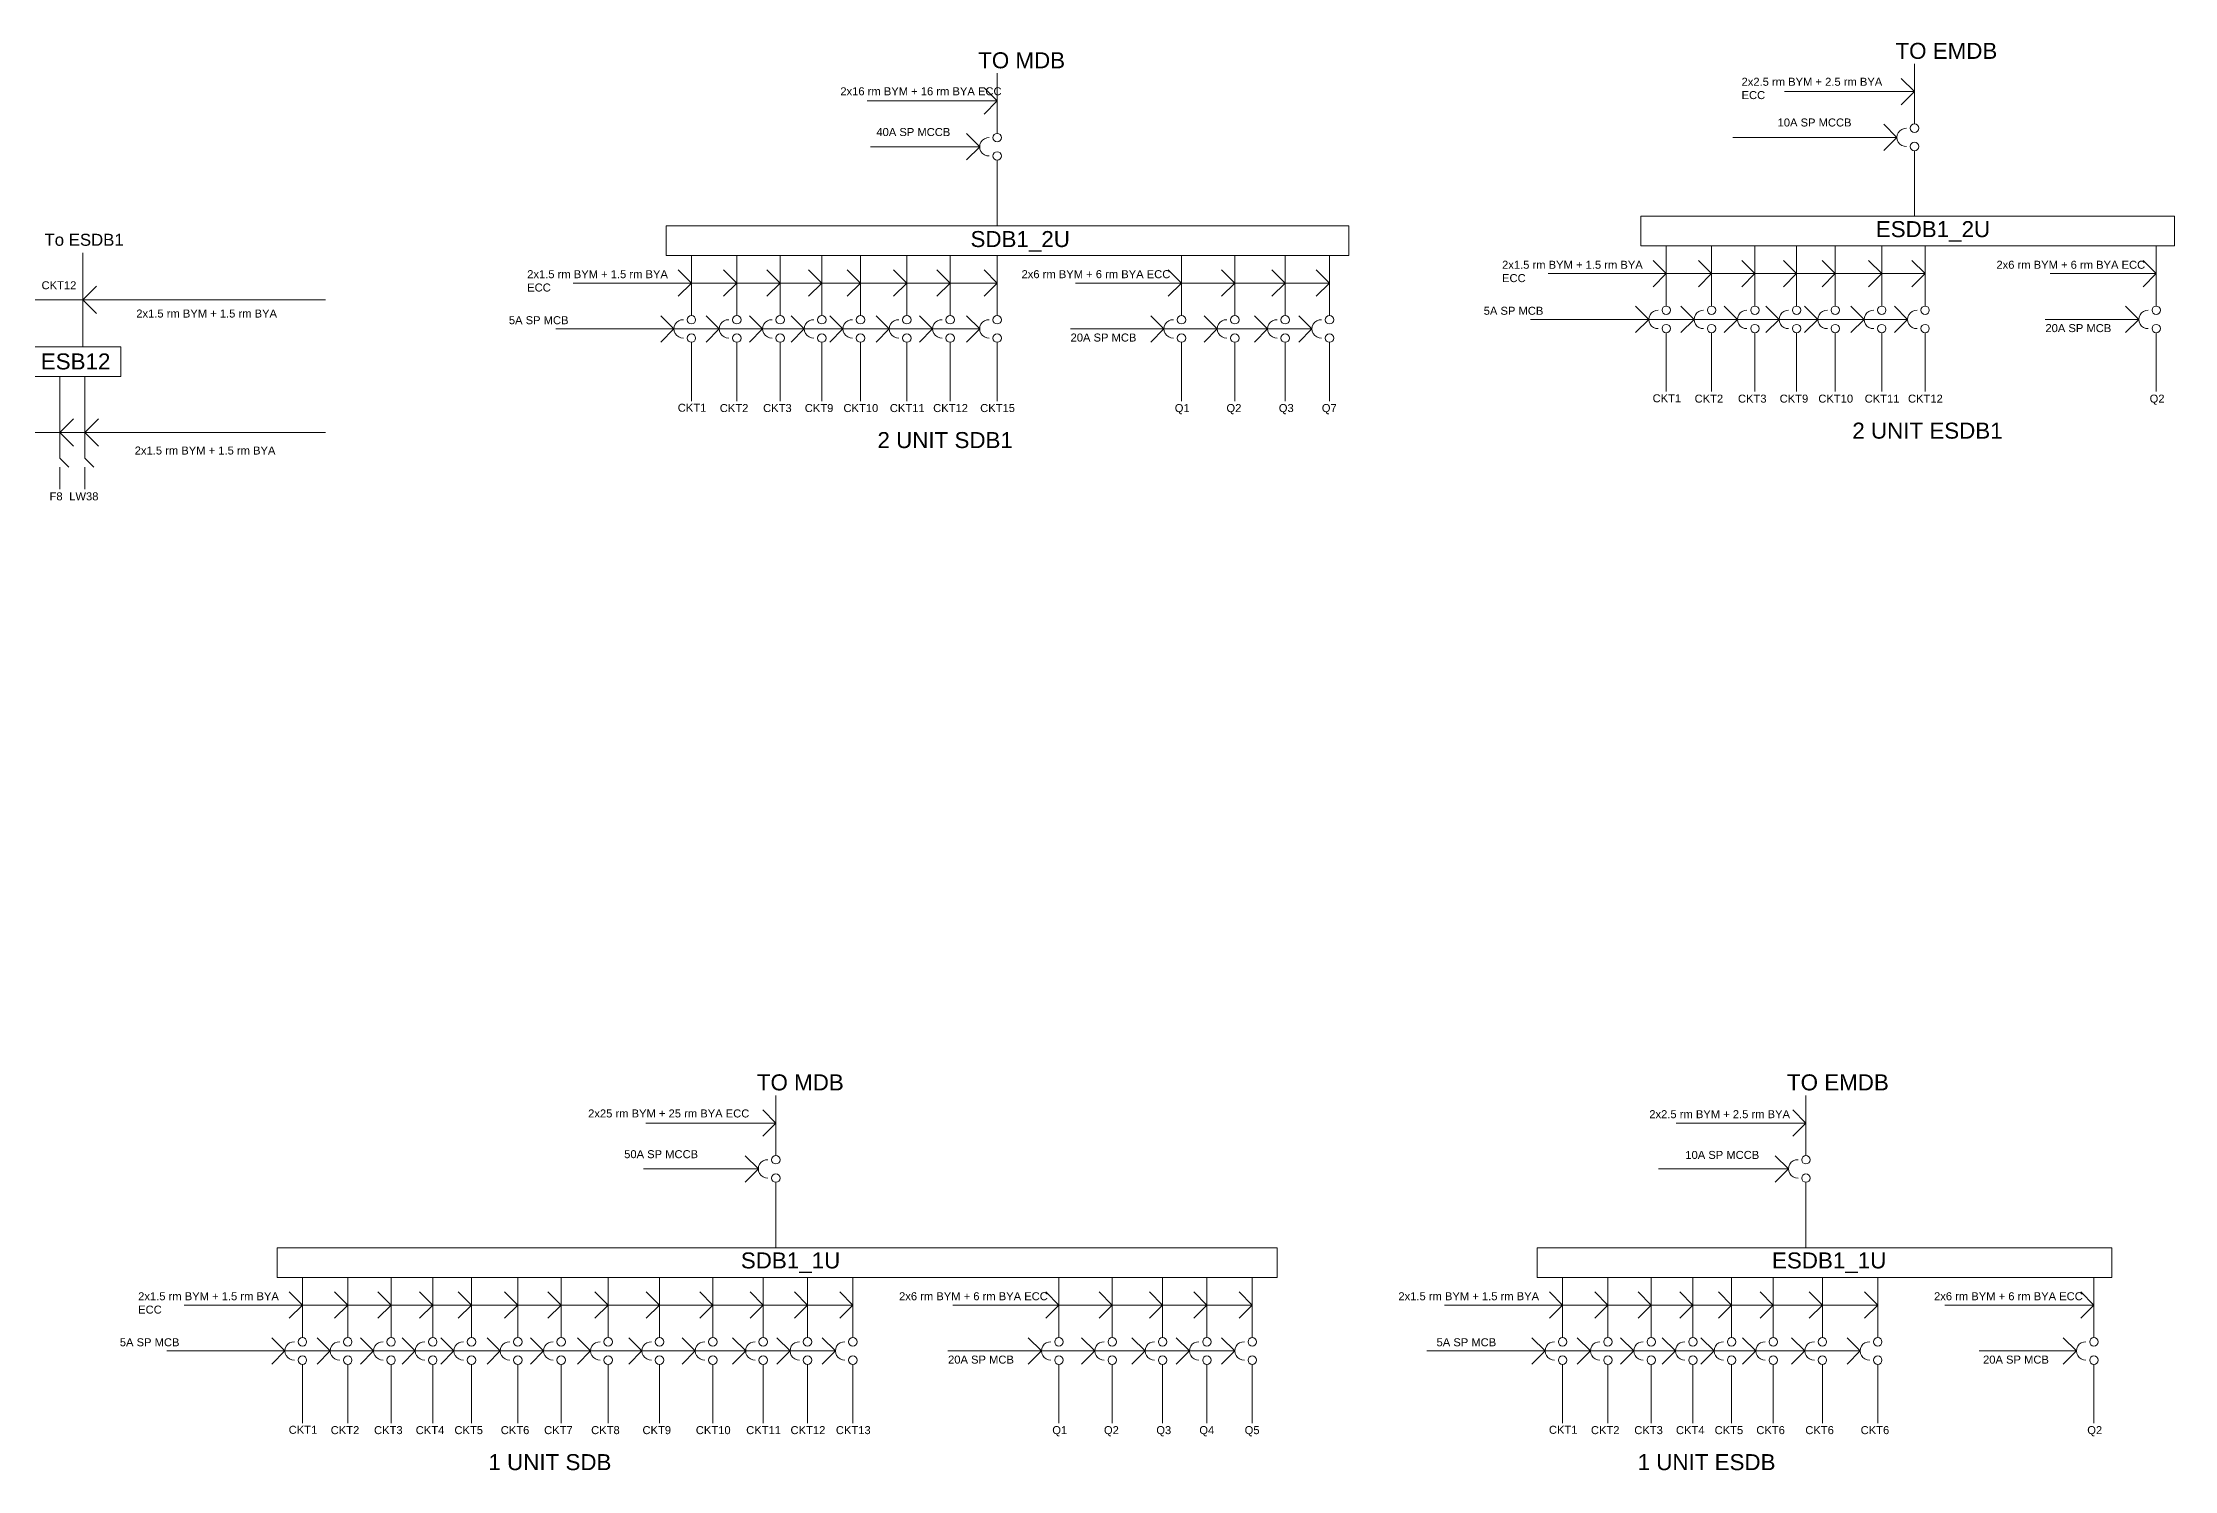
# Model space of a CAD drawing. Header units: inches. Extents: x 854 to 9021, y 140 to 10575.
# Drawn here: x 5824 to 9021, y 3094 to 5235 of the extents above; entities that cross this region are included whole.
import ezdxf

# ---------------------------------------------------------------- set-up
doc = ezdxf.new("R2010")
doc.units = ezdxf.units.IN
doc.header["$MEASUREMENT"] = 0
doc.layers.add('6.Circuits', color=250, linetype='Continuous', lineweight=15)
doc.styles.add('Text 1', font='arial.ttf', dxfattribs={"height": 6})

msp = doc.modelspace()

# ---------------------------------------------------------------- linework, layer by layer
at = {"layer": '6.Circuits'}
for p, q in [((7255.38803, 5106.19249), (7255.38803, 5189.19249)), ((8630.90158, 5161.82575), (8611.15634, 5181.57099)), ((8630.90158, 5120.32575), (8630.90158, 5203.32575)), ((7255.38803, 5147.69249), (7060.64756, 5147.69249)), ((7255.38803, 5147.69249), (7235.64279, 5167.43772)), ((7255.38803, 5147.69249), (7235.64279, 5127.94725)), ((8630.90158, 5161.82575), (8436.1611, 5161.82575)), ((8630.90158, 5161.82575), (8611.15634, 5142.08051)), ((8630.90158, 5113.18971), (8630.90158, 5120.32575)), ((7229.1285, 5078.94249), (7209.38327, 5098.68772)), ((7255.38803, 5099.05645), (7255.38803, 5106.19249)), ((8604.64205, 5093.07575), (8358.58886, 5093.07575)), ((8604.64205, 5093.07575), (8584.89682, 5112.82099)), ((8604.64205, 5093.07575), (8584.89682, 5073.33051)), ((7229.1285, 5078.94249), (7065.40842, 5078.94249)), ((7229.1285, 5078.94249), (7209.38327, 5059.19725)), ((7255.38803, 5058.82853), (7255.38803, 5053.69249)), ((7255.38803, 5053.69249), (7255.38803, 4960.69249)), ((8630.90158, 5072.96179), (8630.90158, 5067.82575)), ((8630.90158, 5067.82575), (8630.90158, 4974.82575)), ((8258.73175, 4847.32575), (8258.73175, 4930.32575)), ((8326.73175, 4847.32575), (8326.73175, 4930.32575)), ((8391.73175, 4847.32575), (8391.73175, 4930.32575)), ((8454.23175, 4847.32575), (8454.23175, 4930.32575)), ((8512.23175, 4847.32575), (8512.23175, 4930.32575)), ((8581.73175, 4847.32575), (8581.73175, 4930.32575)), ((8646.73175, 4847.32575), (8646.73175, 4930.32575)), ((8993.53534, 4847.32575), (8993.53534, 4930.32575)), ((8993.53534, 4847.32575), (8993.53534, 4930.32575)), ((5884.40352, 4778.81789), (5884.40352, 4919.81789)), ((6796.88803, 4874.69249), (6777.14279, 4894.43772)), ((6796.88803, 4833.19249), (6796.88803, 4916.19249)), ((6864.88803, 4874.69249), (6845.14279, 4894.43772)), ((6864.88803, 4833.19249), (6864.88803, 4916.19249)), ((6929.88803, 4874.69249), (6910.14279, 4894.43772)), ((6929.88803, 4833.19249), (6929.88803, 4916.19249)), ((6992.38803, 4874.69249), (6972.64279, 4894.43772)), ((6992.38803, 4833.19249), (6992.38803, 4916.19249)), ((7050.38803, 4874.69249), (7030.64279, 4894.43772)), ((7050.38803, 4833.19249), (7050.38803, 4916.19249)), ((7119.88803, 4874.69249), (7100.14279, 4894.43772)), ((7119.88803, 4833.19249), (7119.88803, 4916.19249)), ((7184.88803, 4874.69249), (7165.14279, 4894.43772)), ((7184.88803, 4833.19249), (7184.88803, 4916.19249)), ((7255.38803, 4874.69249), (7235.64279, 4894.43772)), ((7255.38803, 4833.19249), (7255.38803, 4916.19249)), ((7531.69162, 4874.69249), (7511.94638, 4894.43772)), ((7531.69162, 4874.69249), (7511.94638, 4894.43772)), ((7531.69162, 4833.19249), (7531.69162, 4916.19249)), ((7531.69162, 4833.19249), (7531.69162, 4916.19249)), ((7611.69162, 4874.69249), (7591.94638, 4894.43772)), ((7611.69162, 4874.69249), (7591.94638, 4894.43772)), ((7611.69162, 4833.19249), (7611.69162, 4916.19249)), ((7611.69162, 4833.19249), (7611.69162, 4916.19249)), ((7687.19162, 4874.69249), (7667.44638, 4894.43772)), ((7687.19162, 4874.69249), (7667.44638, 4894.43772)), ((7687.19162, 4833.19249), (7687.19162, 4916.19249)), ((7687.19162, 4833.19249), (7687.19162, 4916.19249)), ((7753.69162, 4874.69249), (7733.94638, 4894.43772)), ((7753.69162, 4874.69249), (7733.94638, 4894.43772)), ((7753.69162, 4833.19249), (7753.69162, 4916.19249)), ((7753.69162, 4833.19249), (7753.69162, 4916.19249)), ((8258.73175, 4888.82575), (8238.98652, 4908.57099)), ((8326.73175, 4888.82575), (8306.98652, 4908.57099)), ((8391.73175, 4888.82575), (8371.98652, 4908.57099)), ((8454.23175, 4888.82575), (8434.48652, 4908.57099)), ((8512.23175, 4888.82575), (8492.48652, 4908.57099)), ((8581.73175, 4888.82575), (8561.98652, 4908.57099)), ((8646.73175, 4888.82575), (8626.98652, 4908.57099)), ((8993.53534, 4888.82575), (8973.79011, 4908.57099)), ((8993.53534, 4888.82575), (8973.79011, 4908.57099)), ((5884.40352, 4849.31789), (5904.90352, 4869.81789)), ((6796.88803, 4874.69249), (6619.64756, 4874.69249)), ((6796.88803, 4874.69249), (6777.14279, 4854.94725)), ((7255.38803, 4874.69249), (6796.88803, 4874.69249)), ((6864.88803, 4874.69249), (6845.14279, 4854.94725)), ((6929.88803, 4874.69249), (6910.14279, 4854.94725)), ((6992.38803, 4874.69249), (6972.64279, 4854.94725)), ((7050.38803, 4874.69249), (7030.64279, 4854.94725)), ((7119.88803, 4874.69249), (7100.14279, 4854.94725)), ((7184.88803, 4874.69249), (7165.14279, 4854.94725)), ((7255.38803, 4874.69249), (7235.64279, 4854.94725)), ((7753.69162, 4874.69249), (7372.69162, 4874.69249)), ((7531.69162, 4874.69249), (7511.94638, 4854.94725)), ((7531.69162, 4874.69249), (7511.94638, 4854.94725)), ((7611.69162, 4874.69249), (7591.94638, 4854.94725)), ((7611.69162, 4874.69249), (7591.94638, 4854.94725)), ((7687.19162, 4874.69249), (7667.44638, 4854.94725)), ((7687.19162, 4874.69249), (7667.44638, 4854.94725)), ((7753.69162, 4874.69249), (7733.94638, 4854.94725)), ((7753.69162, 4874.69249), (7733.94638, 4854.94725)), ((8258.73175, 4888.82575), (8081.49128, 4888.82575)), ((8258.73175, 4888.82575), (8238.98652, 4869.08051)), ((8646.73175, 4888.82575), (8258.73175, 4888.82575)), ((8326.73175, 4888.82575), (8306.98652, 4869.08051)), ((8391.73175, 4888.82575), (8371.98652, 4869.08051)), ((8454.23175, 4888.82575), (8434.48652, 4869.08051)), ((8512.23175, 4888.82575), (8492.48652, 4869.08051)), ((8581.73175, 4888.82575), (8561.98652, 4869.08051)), ((8646.73175, 4888.82575), (8626.98652, 4869.08051)), ((8993.53534, 4888.82575), (8834.53534, 4888.82575)), ((8993.53534, 4888.82575), (8973.79011, 4869.08051)), ((8993.53534, 4888.82575), (8973.79011, 4869.08051)), ((4752.90199, 4849.31789), (6248.11671, 4849.31789)), ((5884.40352, 4849.31789), (5904.90352, 4828.81789)), ((6796.88803, 4826.05645), (6796.88803, 4833.19249)), ((6864.88803, 4826.05645), (6864.88803, 4833.19249)), ((6929.88803, 4826.05645), (6929.88803, 4833.19249)), ((6992.38803, 4826.05645), (6992.38803, 4833.19249)), ((7050.38803, 4826.05645), (7050.38803, 4833.19249)), ((7119.88803, 4826.05645), (7119.88803, 4833.19249)), ((7184.88803, 4826.05645), (7184.88803, 4833.19249)), ((7255.38803, 4826.05645), (7255.38803, 4833.19249)), ((7531.69162, 4826.05645), (7531.69162, 4833.19249)), ((7531.69162, 4826.05645), (7531.69162, 4833.19249)), ((7611.69162, 4826.05645), (7611.69162, 4833.19249)), ((7611.69162, 4826.05645), (7611.69162, 4833.19249)), ((7687.19162, 4826.05645), (7687.19162, 4833.19249)), ((7687.19162, 4826.05645), (7687.19162, 4833.19249)), ((7753.69162, 4826.05645), (7753.69162, 4833.19249)), ((7753.69162, 4826.05645), (7753.69162, 4833.19249)), ((8232.47223, 4820.07575), (8212.72699, 4839.82099)), ((8258.73175, 4840.18971), (8258.73175, 4847.32575)), ((8300.47223, 4820.07575), (8280.72699, 4839.82099)), ((8326.73175, 4840.18971), (8326.73175, 4847.32575)), ((8365.47223, 4820.07575), (8345.72699, 4839.82099)), ((8391.73175, 4840.18971), (8391.73175, 4847.32575)), ((8427.97223, 4820.07575), (8408.22699, 4839.82099)), ((8454.23175, 4840.18971), (8454.23175, 4847.32575)), ((8485.97223, 4820.07575), (8466.22699, 4839.82099)), ((8512.23175, 4840.18971), (8512.23175, 4847.32575)), ((8555.47223, 4820.07575), (8535.72699, 4839.82099)), ((8581.73175, 4840.18971), (8581.73175, 4847.32575)), ((8620.47223, 4820.07575), (8600.72699, 4839.82099)), ((8646.73175, 4840.18971), (8646.73175, 4847.32575)), ((8967.27582, 4820.07575), (8947.53058, 4839.82099)), ((8993.53534, 4840.18971), (8993.53534, 4847.32575)), ((8993.53534, 4840.18971), (8993.53534, 4847.32575)), ((6770.6285, 4805.94249), (6593.38803, 4805.94249)), ((6770.6285, 4805.94249), (6750.88327, 4825.68772)), ((6770.6285, 4805.94249), (6750.88327, 4786.19725)), ((7229.1285, 4805.94249), (6770.6285, 4805.94249)), ((6838.6285, 4805.94249), (6818.88327, 4825.68772)), ((6838.6285, 4805.94249), (6818.88327, 4786.19725)), ((6903.6285, 4805.94249), (6883.88327, 4825.68772)), ((6903.6285, 4805.94249), (6883.88327, 4786.19725)), ((6966.1285, 4805.94249), (6946.38327, 4825.68772)), ((6966.1285, 4805.94249), (6946.38327, 4786.19725)), ((7024.1285, 4805.94249), (7004.38327, 4825.68772)), ((7024.1285, 4805.94249), (7004.38327, 4786.19725)), ((7093.6285, 4805.94249), (7073.88327, 4825.68772)), ((7093.6285, 4805.94249), (7073.88327, 4786.19725)), ((7158.6285, 4805.94249), (7138.88327, 4825.68772)), ((7158.6285, 4805.94249), (7138.88327, 4786.19725)), ((7229.1285, 4805.94249), (7209.38327, 4825.68772)), ((7229.1285, 4805.94249), (7209.38327, 4786.19725)), ((7727.43209, 4805.94249), (7365.19162, 4805.94249)), ((7505.43209, 4805.94249), (7485.68686, 4825.68772)), ((7505.43209, 4805.94249), (7485.68686, 4786.19725)), ((7585.43209, 4805.94249), (7565.68686, 4825.68772)), ((7585.43209, 4805.94249), (7565.68686, 4786.19725)), ((7660.93209, 4805.94249), (7641.18686, 4825.68772)), ((7660.93209, 4805.94249), (7641.18686, 4786.19725)), ((7727.43209, 4805.94249), (7707.68686, 4825.68772)), ((7727.43209, 4805.94249), (7707.68686, 4786.19725)), ((8232.47223, 4820.07575), (8055.23175, 4820.07575)), ((8232.47223, 4820.07575), (8212.72699, 4800.33051)), ((8620.47223, 4820.07575), (8232.47223, 4820.07575)), ((8258.73175, 4799.96179), (8258.73175, 4794.82575)), ((8300.47223, 4820.07575), (8280.72699, 4800.33051)), ((8326.73175, 4799.96179), (8326.73175, 4794.82575)), ((8365.47223, 4820.07575), (8345.72699, 4800.33051)), ((8391.73175, 4799.96179), (8391.73175, 4794.82575)), ((8427.97223, 4820.07575), (8408.22699, 4800.33051)), ((8454.23175, 4799.96179), (8454.23175, 4794.82575)), ((8485.97223, 4820.07575), (8466.22699, 4800.33051)), ((8512.23175, 4799.96179), (8512.23175, 4794.82575)), ((8555.47223, 4820.07575), (8535.72699, 4800.33051)), ((8581.73175, 4799.96179), (8581.73175, 4794.82575)), ((8620.47223, 4820.07575), (8600.72699, 4800.33051)), ((8646.73175, 4799.96179), (8646.73175, 4794.82575)), ((8967.27582, 4820.07575), (8827.03534, 4820.07575)), ((8967.27582, 4820.07575), (8947.53058, 4800.33051)), ((8993.53534, 4799.96179), (8993.53534, 4794.82575)), ((8993.53534, 4799.96179), (8993.53534, 4794.82575)), ((6796.88803, 4785.82853), (6796.88803, 4780.69249)), ((6796.88803, 4697.69249), (6796.88803, 4780.69249)), ((6864.88803, 4785.82853), (6864.88803, 4780.69249)), ((6864.88803, 4697.69249), (6864.88803, 4780.69249)), ((6929.88803, 4785.82853), (6929.88803, 4780.69249)), ((6929.88803, 4697.69249), (6929.88803, 4780.69249)), ((6992.38803, 4785.82853), (6992.38803, 4780.69249)), ((6992.38803, 4697.69249), (6992.38803, 4780.69249)), ((7050.38803, 4785.82853), (7050.38803, 4780.69249)), ((7050.38803, 4697.69249), (7050.38803, 4780.69249)), ((7119.88803, 4785.82853), (7119.88803, 4780.69249)), ((7119.88803, 4697.69249), (7119.88803, 4780.69249)), ((7184.88803, 4785.82853), (7184.88803, 4780.69249)), ((7184.88803, 4697.69249), (7184.88803, 4780.69249)), ((7255.38803, 4785.82853), (7255.38803, 4780.69249)), ((7255.38803, 4697.69249), (7255.38803, 4780.69249)), ((7531.69162, 4785.82853), (7531.69162, 4780.69249)), ((7531.69162, 4785.82853), (7531.69162, 4780.69249)), ((7531.69162, 4697.69249), (7531.69162, 4780.69249)), ((7531.69162, 4697.69249), (7531.69162, 4780.69249)), ((7611.69162, 4785.82853), (7611.69162, 4780.69249)), ((7611.69162, 4785.82853), (7611.69162, 4780.69249)), ((7611.69162, 4697.69249), (7611.69162, 4780.69249)), ((7611.69162, 4697.69249), (7611.69162, 4780.69249)), ((7687.19162, 4785.82853), (7687.19162, 4780.69249)), ((7687.19162, 4785.82853), (7687.19162, 4780.69249)), ((7687.19162, 4697.69249), (7687.19162, 4780.69249)), ((7687.19162, 4697.69249), (7687.19162, 4780.69249)), ((7753.69162, 4785.82853), (7753.69162, 4780.69249)), ((7753.69162, 4785.82853), (7753.69162, 4780.69249)), ((7753.69162, 4697.69249), (7753.69162, 4780.69249)), ((7753.69162, 4697.69249), (7753.69162, 4780.69249)), ((8258.73175, 4711.82575), (8258.73175, 4794.82575)), ((8326.73175, 4711.82575), (8326.73175, 4794.82575)), ((8391.73175, 4711.82575), (8391.73175, 4794.82575)), ((8454.23175, 4711.82575), (8454.23175, 4794.82575)), ((8512.23175, 4711.82575), (8512.23175, 4794.82575)), ((8581.73175, 4711.82575), (8581.73175, 4794.82575)), ((8646.73175, 4711.82575), (8646.73175, 4794.82575)), ((8993.53534, 4711.82575), (8993.53534, 4794.82575)), ((8993.53534, 4711.82575), (8993.53534, 4794.82575)), ((5849.90352, 4650.31789), (5849.90352, 4734.31789)), ((5887.40352, 4650.31789), (5887.40352, 4734.31789)), ((5849.90352, 4650.31789), (5870.40352, 4670.81789)), ((5887.40352, 4650.31789), (5907.90352, 4670.81789)), ((4703.03754, 4650.31789), (6248.11671, 4650.31789)), ((5849.90352, 4650.31789), (5849.90352, 4611.81789)), ((5849.90352, 4650.31789), (5870.40352, 4629.81789)), ((5887.40352, 4650.31789), (5887.40352, 4611.81789)), ((5887.40352, 4650.31789), (5907.90352, 4629.81789)), ((5849.90352, 4611.81789), (5863.40352, 4598.31789)), ((5887.40352, 4611.81789), (5900.90352, 4598.31789)), ((5849.90352, 4598.31789), (5849.90352, 4565.31789)), ((5887.40352, 4598.31789), (5887.40352, 4565.31789)), ((6923.5, 3573.5), (6923.5, 3656.5)), ((8468.24524, 3573.5), (8468.24524, 3656.5)), ((6923.5, 3615), (6728.75953, 3615)), ((6923.5, 3615), (6903.75476, 3634.74524)), ((6923.5, 3615), (6903.75476, 3595.25476)), ((8468.24524, 3615), (8273.50476, 3615)), ((8468.24524, 3615), (8448.5, 3634.74524)), ((8468.24524, 3615), (8448.5, 3595.25476)), ((6897.24047, 3546.25), (6877.49524, 3565.99524)), ((6923.5, 3566.36396), (6923.5, 3573.5)), ((8441.98571, 3546.25), (8422.24047, 3565.99524)), ((8468.24524, 3566.36396), (8468.24524, 3573.5)), ((6897.24047, 3546.25), (6725.1898, 3546.25)), ((6897.24047, 3546.25), (6877.49524, 3526.50476)), ((6923.5, 3526.13604), (6923.5, 3521)), ((6923.5, 3521), (6923.5, 3428)), ((8441.98571, 3546.25), (8247.24524, 3546.25)), ((8441.98571, 3546.25), (8422.24047, 3526.50476)), ((8468.24524, 3526.13604), (8468.24524, 3521)), ((8468.24524, 3521), (8468.24524, 3428)), ((6213.5, 3342), (6193.75476, 3361.74524)), ((6213.5, 3300.5), (6213.5, 3383.5)), ((6281.5, 3342), (6261.75476, 3361.74524)), ((6281.5, 3300.5), (6281.5, 3383.5)), ((6346.5, 3342), (6326.75476, 3361.74524)), ((6346.5, 3300.5), (6346.5, 3383.5)), ((6409, 3342), (6389.25476, 3361.74524)), ((6409, 3300.5), (6409, 3383.5)), ((6467, 3342), (6447.25476, 3361.74524)), ((6467, 3300.5), (6467, 3383.5)), ((6536.5, 3342), (6516.75476, 3361.74524)), ((6536.5, 3300.5), (6536.5, 3383.5)), ((6601.5, 3342), (6581.75476, 3361.74524)), ((6601.5, 3300.5), (6601.5, 3383.5)), ((6672, 3342), (6652.25476, 3361.74524)), ((6672, 3300.5), (6672, 3383.5)), ((6749, 3342), (6729.25476, 3361.74524)), ((6749, 3300.5), (6749, 3383.5)), ((6829, 3342), (6809.25476, 3361.74524)), ((6829, 3300.5), (6829, 3383.5)), ((6904.5, 3342), (6884.75476, 3361.74524)), ((6904.5, 3300.5), (6904.5, 3383.5)), ((6971, 3342), (6951.25476, 3361.74524)), ((6971, 3300.5), (6971, 3383.5)), ((7039, 3342), (7019.25476, 3361.74524)), ((7039, 3300.5), (7039, 3383.5)), ((7348, 3342), (7328.25476, 3361.74524)), ((7348, 3342), (7328.25476, 3361.74524)), ((7348, 3300.5), (7348, 3383.5)), ((7348, 3300.5), (7348, 3383.5)), ((7428, 3342), (7408.25476, 3361.74524)), ((7428, 3342), (7408.25476, 3361.74524)), ((7428, 3300.5), (7428, 3383.5)), ((7428, 3300.5), (7428, 3383.5)), ((7503.5, 3342), (7483.75476, 3361.74524)), ((7503.5, 3342), (7483.75476, 3361.74524)), ((7503.5, 3300.5), (7503.5, 3383.5)), ((7503.5, 3300.5), (7503.5, 3383.5)), ((7570, 3342), (7550.25476, 3361.74524)), ((7570, 3342), (7550.25476, 3361.74524)), ((7570, 3300.5), (7570, 3383.5)), ((7570, 3300.5), (7570, 3383.5)), ((7638, 3342), (7618.25476, 3361.74524)), ((7638, 3342), (7618.25476, 3361.74524)), ((7638, 3300.5), (7638, 3383.5)), ((7638, 3300.5), (7638, 3383.5)), ((8103.24524, 3342), (8083.5, 3361.74524)), ((8103.24524, 3300.5), (8103.24524, 3383.5)), ((8171.24524, 3342), (8151.5, 3361.74524)), ((8171.24524, 3300.5), (8171.24524, 3383.5)), ((8236.24524, 3342), (8216.5, 3361.74524)), ((8236.24524, 3300.5), (8236.24524, 3383.5)), ((8298.74524, 3342), (8279, 3361.74524)), ((8298.74524, 3300.5), (8298.74524, 3383.5)), ((8356.74524, 3342), (8337, 3361.74524)), ((8356.74524, 3300.5), (8356.74524, 3383.5)), ((8419.24524, 3342), (8399.5, 3361.74524)), ((8419.24524, 3300.5), (8419.24524, 3383.5)), ((8492.74524, 3342), (8473, 3361.74524)), ((8492.74524, 3300.5), (8492.74524, 3383.5)), ((8575.74524, 3342), (8556, 3361.74524)), ((8575.74524, 3300.5), (8575.74524, 3383.5)), ((8900, 3342), (8880.25476, 3361.74524)), ((8900, 3342), (8880.25476, 3361.74524)), ((8900, 3300.5), (8900, 3383.5)), ((8900, 3300.5), (8900, 3383.5)), ((6213.5, 3342), (6036.25953, 3342)), ((6213.5, 3342), (6193.75476, 3322.25476)), ((7039, 3342), (6213.5, 3342)), ((6281.5, 3342), (6261.75476, 3322.25476)), ((6346.5, 3342), (6326.75476, 3322.25476)), ((6409, 3342), (6389.25476, 3322.25476)), ((6467, 3342), (6447.25476, 3322.25476)), ((6536.5, 3342), (6516.75476, 3322.25476)), ((6601.5, 3342), (6581.75476, 3322.25476)), ((6672, 3342), (6652.25476, 3322.25476)), ((6749, 3342), (6729.25476, 3322.25476)), ((6829, 3342), (6809.25476, 3322.25476)), ((6904.5, 3342), (6884.75476, 3322.25476)), ((6971, 3342), (6951.25476, 3322.25476)), ((7039, 3342), (7019.25476, 3322.25476)), ((7638, 3342), (7189, 3342)), ((7348, 3342), (7328.25476, 3322.25476)), ((7348, 3342), (7328.25476, 3322.25476)), ((7428, 3342), (7408.25476, 3322.25476)), ((7428, 3342), (7408.25476, 3322.25476)), ((7503.5, 3342), (7483.75476, 3322.25476)), ((7503.5, 3342), (7483.75476, 3322.25476)), ((7570, 3342), (7550.25476, 3322.25476)), ((7570, 3342), (7550.25476, 3322.25476)), ((7638, 3342), (7618.25476, 3322.25476)), ((7638, 3342), (7618.25476, 3322.25476)), ((8103.24524, 3342), (7926.00476, 3342)), ((8103.24524, 3342), (8083.5, 3322.25476)), ((8575.74524, 3342), (8103.24524, 3342)), ((8171.24524, 3342), (8151.5, 3322.25476)), ((8236.24524, 3342), (8216.5, 3322.25476)), ((8298.74524, 3342), (8279, 3322.25476)), ((8356.74524, 3342), (8337, 3322.25476)), ((8419.24524, 3342), (8399.5, 3322.25476)), ((8492.74524, 3342), (8473, 3322.25476)), ((8575.74524, 3342), (8556, 3322.25476)), ((8900, 3342), (8676.5, 3342)), ((8900, 3342), (8880.25476, 3322.25476)), ((8900, 3342), (8880.25476, 3322.25476)), ((6187.24047, 3273.25), (6167.49524, 3292.99524)), ((6213.5, 3293.36396), (6213.5, 3300.5)), ((6255.24047, 3273.25), (6235.49524, 3292.99524)), ((6281.5, 3293.36396), (6281.5, 3300.5)), ((6320.24047, 3273.25), (6300.49524, 3292.99524)), ((6346.5, 3293.36396), (6346.5, 3300.5)), ((6382.74047, 3273.25), (6362.99524, 3292.99524)), ((6409, 3293.36396), (6409, 3300.5)), ((6440.74047, 3273.25), (6420.99524, 3292.99524)), ((6467, 3293.36396), (6467, 3300.5)), ((6510.24047, 3273.25), (6490.49524, 3292.99524)), ((6536.5, 3293.36396), (6536.5, 3300.5)), ((6575.24047, 3273.25), (6555.49524, 3292.99524)), ((6601.5, 3293.36396), (6601.5, 3300.5)), ((6645.74047, 3273.25), (6625.99524, 3292.99524)), ((6672, 3293.36396), (6672, 3300.5)), ((6722.74047, 3273.25), (6702.99524, 3292.99524)), ((6749, 3293.36396), (6749, 3300.5)), ((6802.74047, 3273.25), (6782.99524, 3292.99524)), ((6829, 3293.36396), (6829, 3300.5)), ((6878.24047, 3273.25), (6858.49524, 3292.99524)), ((6904.5, 3293.36396), (6904.5, 3300.5)), ((6944.74047, 3273.25), (6924.99524, 3292.99524)), ((6971, 3293.36396), (6971, 3300.5)), ((7012.74047, 3273.25), (6992.99524, 3292.99524)), ((7039, 3293.36396), (7039, 3300.5)), ((7321.74047, 3273.25), (7301.99524, 3292.99524)), ((7348, 3293.36396), (7348, 3300.5)), ((7348, 3293.36396), (7348, 3300.5)), ((7401.74047, 3273.25), (7381.99524, 3292.99524)), ((7428, 3293.36396), (7428, 3300.5)), ((7428, 3293.36396), (7428, 3300.5)), ((7477.24047, 3273.25), (7457.49524, 3292.99524)), ((7503.5, 3293.36396), (7503.5, 3300.5)), ((7503.5, 3293.36396), (7503.5, 3300.5)), ((7543.74047, 3273.25), (7523.99524, 3292.99524)), ((7570, 3293.36396), (7570, 3300.5)), ((7570, 3293.36396), (7570, 3300.5)), ((7611.74047, 3273.25), (7591.99524, 3292.99524)), ((7638, 3293.36396), (7638, 3300.5)), ((7638, 3293.36396), (7638, 3300.5)), ((8076.98571, 3273.25), (8057.24047, 3292.99524)), ((8103.24524, 3293.36396), (8103.24524, 3300.5)), ((8144.98571, 3273.25), (8125.24047, 3292.99524)), ((8171.24524, 3293.36396), (8171.24524, 3300.5)), ((8209.98571, 3273.25), (8190.24047, 3292.99524)), ((8236.24524, 3293.36396), (8236.24524, 3300.5)), ((8272.48571, 3273.25), (8252.74047, 3292.99524)), ((8298.74524, 3293.36396), (8298.74524, 3300.5)), ((8330.48571, 3273.25), (8310.74047, 3292.99524)), ((8356.74524, 3293.36396), (8356.74524, 3300.5)), ((8392.98571, 3273.25), (8373.24047, 3292.99524)), ((8419.24524, 3293.36396), (8419.24524, 3300.5)), ((8466.48571, 3273.25), (8446.74047, 3292.99524)), ((8492.74524, 3293.36396), (8492.74524, 3300.5)), ((8549.48571, 3273.25), (8529.74047, 3292.99524)), ((8575.74524, 3293.36396), (8575.74524, 3300.5)), ((8873.74047, 3273.25), (8853.99524, 3292.99524)), ((8900, 3293.36396), (8900, 3300.5)), ((8900, 3293.36396), (8900, 3300.5)), ((6187.24047, 3273.25), (6010, 3273.25)), ((6187.24047, 3273.25), (6167.49524, 3253.50476)), ((7012.74047, 3273.25), (6187.24047, 3273.25)), ((6255.24047, 3273.25), (6235.49524, 3253.50476)), ((6320.24047, 3273.25), (6300.49524, 3253.50476)), ((6382.74047, 3273.25), (6362.99524, 3253.50476)), ((6440.74047, 3273.25), (6420.99524, 3253.50476)), ((6510.24047, 3273.25), (6490.49524, 3253.50476)), ((6575.24047, 3273.25), (6555.49524, 3253.50476)), ((6645.74047, 3273.25), (6625.99524, 3253.50476)), ((6722.74047, 3273.25), (6702.99524, 3253.50476)), ((6802.74047, 3273.25), (6782.99524, 3253.50476)), ((6878.24047, 3273.25), (6858.49524, 3253.50476)), ((6944.74047, 3273.25), (6924.99524, 3253.50476)), ((7012.74047, 3273.25), (6992.99524, 3253.50476)), ((7611.74047, 3273.25), (7181.5, 3273.25)), ((7321.74047, 3273.25), (7301.99524, 3253.50476)), ((7401.74047, 3273.25), (7381.99524, 3253.50476)), ((7477.24047, 3273.25), (7457.49524, 3253.50476)), ((7543.74047, 3273.25), (7523.99524, 3253.50476)), ((7611.74047, 3273.25), (7591.99524, 3253.50476)), ((8076.98571, 3273.25), (7899.74524, 3273.25)), ((8076.98571, 3273.25), (8057.24047, 3253.50476)), ((8549.48571, 3273.25), (8076.98571, 3273.25)), ((8144.98571, 3273.25), (8125.24047, 3253.50476)), ((8209.98571, 3273.25), (8190.24047, 3253.50476)), ((8272.48571, 3273.25), (8252.74047, 3253.50476)), ((8330.48571, 3273.25), (8310.74047, 3253.50476)), ((8392.98571, 3273.25), (8373.24047, 3253.50476)), ((8466.48571, 3273.25), (8446.74047, 3253.50476)), ((8549.48571, 3273.25), (8529.74047, 3253.50476)), ((8873.74047, 3273.25), (8728, 3273.25)), ((8873.74047, 3273.25), (8853.99524, 3253.50476)), ((6213.5, 3253.13604), (6213.5, 3248)), ((6213.5, 3165), (6213.5, 3248)), ((6281.5, 3253.13604), (6281.5, 3248)), ((6281.5, 3165), (6281.5, 3248)), ((6346.5, 3253.13604), (6346.5, 3248)), ((6346.5, 3165), (6346.5, 3248)), ((6409, 3253.13604), (6409, 3248)), ((6409, 3165), (6409, 3248)), ((6467, 3253.13604), (6467, 3248)), ((6467, 3165), (6467, 3248)), ((6536.5, 3253.13604), (6536.5, 3248)), ((6536.5, 3165), (6536.5, 3248)), ((6601.5, 3253.13604), (6601.5, 3248)), ((6601.5, 3165), (6601.5, 3248)), ((6672, 3253.13604), (6672, 3248)), ((6672, 3165), (6672, 3248)), ((6749, 3253.13604), (6749, 3248)), ((6749, 3165), (6749, 3248)), ((6829, 3253.13604), (6829, 3248)), ((6829, 3165), (6829, 3248)), ((6904.5, 3253.13604), (6904.5, 3248)), ((6904.5, 3165), (6904.5, 3248)), ((6971, 3253.13604), (6971, 3248)), ((6971, 3165), (6971, 3248)), ((7039, 3253.13604), (7039, 3248)), ((7039, 3165), (7039, 3248)), ((7348, 3253.13604), (7348, 3248)), ((7348, 3253.13604), (7348, 3248)), ((7348, 3165), (7348, 3248)), ((7348, 3165), (7348, 3248)), ((7428, 3253.13604), (7428, 3248)), ((7428, 3253.13604), (7428, 3248)), ((7428, 3165), (7428, 3248)), ((7428, 3165), (7428, 3248)), ((7503.5, 3253.13604), (7503.5, 3248)), ((7503.5, 3253.13604), (7503.5, 3248)), ((7503.5, 3165), (7503.5, 3248)), ((7503.5, 3165), (7503.5, 3248)), ((7570, 3253.13604), (7570, 3248)), ((7570, 3253.13604), (7570, 3248)), ((7570, 3165), (7570, 3248)), ((7570, 3165), (7570, 3248)), ((7638, 3253.13604), (7638, 3248)), ((7638, 3253.13604), (7638, 3248)), ((7638, 3165), (7638, 3248)), ((7638, 3165), (7638, 3248)), ((8103.24524, 3253.13604), (8103.24524, 3248)), ((8103.24524, 3165), (8103.24524, 3248)), ((8171.24524, 3253.13604), (8171.24524, 3248)), ((8171.24524, 3165), (8171.24524, 3248)), ((8236.24524, 3253.13604), (8236.24524, 3248)), ((8236.24524, 3165), (8236.24524, 3248)), ((8298.74524, 3253.13604), (8298.74524, 3248)), ((8298.74524, 3165), (8298.74524, 3248)), ((8356.74524, 3253.13604), (8356.74524, 3248)), ((8356.74524, 3165), (8356.74524, 3248)), ((8419.24524, 3253.13604), (8419.24524, 3248)), ((8419.24524, 3165), (8419.24524, 3248)), ((8492.74524, 3253.13604), (8492.74524, 3248)), ((8492.74524, 3165), (8492.74524, 3248)), ((8575.74524, 3253.13604), (8575.74524, 3248)), ((8575.74524, 3165), (8575.74524, 3248)), ((8900, 3253.13604), (8900, 3248)), ((8900, 3253.13604), (8900, 3248)), ((8900, 3165), (8900, 3248)), ((8900, 3165), (8900, 3248))]:
    msp.add_line(p, q, dxfattribs=at)
for points in [[(6758.88803, 4960.69249), (7782.70719, 4960.69249), (7782.70719, 4916.19249), (6758.88803, 4916.19249)], [(8220.73175, 4974.82575), (9020.62928, 4974.82575), (9020.62928, 4930.32575), (8220.73175, 4930.32575)], [(5797.69625, 4778.81789), (5941.21503, 4778.81789), (5941.21503, 4734.31789), (5797.69625, 4734.31789)], [(6175.5, 3428), (7675, 3428), (7675, 3383.5), (6175.5, 3383.5)], [(8065.24524, 3428), (8927, 3428), (8927, 3383.5), (8065.24524, 3383.5)]]:
    msp.add_lwpolyline(points, close=True, dxfattribs=at)
for centre in [(7255.38803, 5092.69249), (8630.90158, 5106.82575), (8630.90158, 5079.32575), (7255.38803, 5065.19249), (8258.73175, 4833.82575), (8326.73175, 4833.82575), (8391.73175, 4833.82575), (8454.23175, 4833.82575), (8512.23175, 4833.82575), (8581.73175, 4833.82575), (8646.73175, 4833.82575), (8993.53534, 4833.82575), (8993.53534, 4833.82575), (6796.88803, 4819.69249), (6796.88803, 4792.19249), (6864.88803, 4819.69249), (6864.88803, 4792.19249), (6929.88803, 4819.69249), (6929.88803, 4792.19249), (6992.38803, 4819.69249), (6992.38803, 4792.19249), (7050.38803, 4819.69249), (7050.38803, 4792.19249), (7119.88803, 4819.69249), (7119.88803, 4792.19249), (7184.88803, 4819.69249), (7184.88803, 4792.19249), (7255.38803, 4819.69249), (7255.38803, 4792.19249), (7531.69162, 4819.69249), (7531.69162, 4819.69249), (7531.69162, 4792.19249), (7531.69162, 4792.19249), (7611.69162, 4819.69249), (7611.69162, 4819.69249), (7611.69162, 4792.19249), (7611.69162, 4792.19249), (7687.19162, 4819.69249), (7687.19162, 4819.69249), (7687.19162, 4792.19249), (7687.19162, 4792.19249), (7753.69162, 4819.69249), (7753.69162, 4819.69249), (7753.69162, 4792.19249), (7753.69162, 4792.19249), (8258.73175, 4806.32575), (8326.73175, 4806.32575), (8391.73175, 4806.32575), (8454.23175, 4806.32575), (8512.23175, 4806.32575), (8581.73175, 4806.32575), (8646.73175, 4806.32575), (8993.53534, 4806.32575), (8993.53534, 4806.32575), (6923.5, 3560), (8468.24524, 3560), (6923.5, 3532.5), (8468.24524, 3532.5), (6213.5, 3287), (6281.5, 3287), (6346.5, 3287), (6409, 3287), (6467, 3287), (6536.5, 3287), (6601.5, 3287), (6672, 3287), (6749, 3287), (6829, 3287), (6904.5, 3287), (6971, 3287), (7039, 3287), (7348, 3287), (7348, 3287), (7428, 3287), (7428, 3287), (7503.5, 3287), (7503.5, 3287), (7570, 3287), (7570, 3287), (7638, 3287), (7638, 3287), (8103.24524, 3287), (8171.24524, 3287), (8236.24524, 3287), (8298.74524, 3287), (8356.74524, 3287), (8419.24524, 3287), (8492.74524, 3287), (8575.74524, 3287), (8900, 3287), (8900, 3287), (6213.5, 3259.5), (6281.5, 3259.5), (6346.5, 3259.5), (6409, 3259.5), (6467, 3259.5), (6536.5, 3259.5), (6601.5, 3259.5), (6672, 3259.5), (6749, 3259.5), (6829, 3259.5), (6904.5, 3259.5), (6971, 3259.5), (7039, 3259.5), (7348, 3259.5), (7348, 3259.5), (7428, 3259.5), (7428, 3259.5), (7503.5, 3259.5), (7503.5, 3259.5), (7570, 3259.5), (7570, 3259.5), (7638, 3259.5), (7638, 3259.5), (8103.24524, 3259.5), (8171.24524, 3259.5), (8236.24524, 3259.5), (8298.74524, 3259.5), (8356.74524, 3259.5), (8419.24524, 3259.5), (8492.74524, 3259.5), (8575.74524, 3259.5), (8900, 3259.5), (8900, 3259.5)]:
    msp.add_circle(centre, 6.36396, dxfattribs=at)
for centre in [(7242.88803, 5078.94249), (8618.40158, 5093.07575), (8246.23175, 4820.07575), (8314.23175, 4820.07575), (8379.23175, 4820.07575), (8441.73175, 4820.07575), (8499.73175, 4820.07575), (8569.23175, 4820.07575), (8634.23175, 4820.07575), (8981.03534, 4820.07575), (8981.03534, 4820.07575), (6784.38803, 4805.94249), (6852.38803, 4805.94249), (6917.38803, 4805.94249), (6979.88803, 4805.94249), (7037.88803, 4805.94249), (7107.38803, 4805.94249), (7172.38803, 4805.94249), (7242.88803, 4805.94249), (7519.19162, 4805.94249), (7519.19162, 4805.94249), (7599.19162, 4805.94249), (7599.19162, 4805.94249), (7674.69162, 4805.94249), (7674.69162, 4805.94249), (7741.19162, 4805.94249), (7741.19162, 4805.94249), (6911, 3546.25), (8455.74524, 3546.25), (6201, 3273.25), (6269, 3273.25), (6334, 3273.25), (6396.5, 3273.25), (6454.5, 3273.25), (6524, 3273.25), (6589, 3273.25), (6659.5, 3273.25), (6736.5, 3273.25), (6816.5, 3273.25), (6892, 3273.25), (6958.5, 3273.25), (7026.5, 3273.25), (7335.5, 3273.25), (7335.5, 3273.25), (7415.5, 3273.25), (7415.5, 3273.25), (7491, 3273.25), (7491, 3273.25), (7557.5, 3273.25), (7557.5, 3273.25), (7625.5, 3273.25), (7625.5, 3273.25), (8090.74524, 3273.25), (8158.74524, 3273.25), (8223.74524, 3273.25), (8286.24524, 3273.25), (8344.24524, 3273.25), (8406.74524, 3273.25), (8480.24524, 3273.25), (8563.24524, 3273.25), (8887.5, 3273.25), (8887.5, 3273.25)]:
    msp.add_arc(centre, 13.75953, 87.86789506, 272.13210494, dxfattribs=at)

# ---------------------------------------------------------------- texts
at = {"layer": '6.Circuits', "attachment_point": 1, "style": 'Text 1'}
for s, width, heights, insert, char_height in [('TO {\\fArial Baltic|b0|i0|c186|p34;MDB}', 138.4182699, [68.84739], (7226.88803, 5220.69249), 24), ('{\\fArial Baltic|b0|i0|c186|p34;TO }E{\\fArial Baltic|b0|i0|c186|p34;MDB}', 166.0698039, [41.21785], (8602.40158, 5234.82575), 24), ('{\\fArial Baltic|b0|i0|c186|p34;2x2.5 rm BYM + 2.5 rm BYA} ECC', 234.9454297, [37.98024], (8371.60319, 5182.52401), 12), ('{\\fArial Baltic|b0|i0|c186|p34;2x16 rm BYM + 16 rm BYA} ECC', 234.9454297, [37.98024], (7020.21145, 5168.21067), 12), ('1{\\fArial Baltic|b0|i0|c186|p34;0A SP MCCB}', 234.9454297, [37.98024], (8425.64568, 5121.43024), 12), ('4{\\fArial Baltic|b0|i0|c186|p34;0A SP MCCB}', 234.9454297, [37.98024], (7074.25393, 5107.11689), 12), ('E{\\fArial Baltic|b0|i0|c186|p34;SDB1}_2U', 14.5, [0], (8572.93933, 4967.53519), 24), ('To ESDB1', 169.682115, [59.50585], (5826.79305, 4948.5379), 18), ('{\\fArial Baltic|b0|i0|c186|p34;SDB1}_2U', 14.5, [0], (7215.37346, 4952.63568), 24), ('{\\fArial Baltic|b0|i0|c186|p34;2x1.5 rm BYM + 1.5 rm BYA} ECC', 234.9454297, [37.98024], (6550.63803, 4893.94249), 12), ('{\\fArial Baltic|b0|i0|c186|p34;2x6 rm BYM + 6 rm BYA} ECC', 234.9454297, [37.98024], (7291.94162, 4893.94249), 12), ('{\\fArial Baltic|b0|i0|c186|p34;2x1.5 rm BYM + 1.5 rm BYA} ECC', 234.9454297, [37.98024], (8012.48175, 4908.07575), 12), ('{\\fArial Baltic|b0|i0|c186|p34;2x6 rm BYM + 6 rm BYA} ECC', 234.9454297, [37.98024], (8753.78534, 4908.07575), 12), ('{\\fArial Baltic|b0|i0|c186|p34;CKT1}2', 14.5, [0], (5822.40352, 4877.31789), 12), ('2x1.5 rm BYM + 1.5 rm BYA', 234.9454297, [37.98024], (5964.43266, 4834.93195), 12), ('5A SP MCB', 234.9454297, [37.98024], (7984.98175, 4839.07575), 12), ('5A SP MCB', 234.9454297, [37.98024], (6523.13803, 4824.94249), 12), ('2{\\fArial Baltic|b0|i0|c186|p34;0A SP MCB}', 234.9454297, [37.98024], (7365.43686, 4798.94249), 12), ('2{\\fArial Baltic|b0|i0|c186|p34;0A SP MCB}', 234.9454297, [37.98024], (8827.28058, 4813.07575), 12), ('E{\\fArial Baltic|b0|i0|c186|p34;SB12}', 14.5, [0], (5821.26218, 4769.13184), 24), ('{\\fArial Baltic|b0|i0|c186|p34;CKT1}', 14.5, [0], (8238.23175, 4707.82575), 12), ('{\\fArial Baltic|b0|i0|c186|p34;CKT}2', 14.5, [0], (8301.23175, 4707.32575), 12), ('{\\fArial Baltic|b0|i0|c186|p34;CKT}3', 14.5, [0], (8366.23175, 4707.32575), 12), ('{\\fArial Baltic|b0|i0|c186|p34;CKT}9', 14.5, [0], (8428.73175, 4707.32575), 12), ('{\\fArial Baltic|b0|i0|c186|p34;CKT}10', 24.6161083, [11.68736], (8486.73175, 4707.32575), 12), ('{\\fArial Baltic|b0|i0|c186|p34;CKT}11', 21.0029823, [10.96531], (8556.23175, 4707.32575), 12), ('{\\fArial Baltic|b0|i0|c186|p34;CKT}12', 21.2917635, [12.40928], (8621.23175, 4707.32575), 12), ('{\\fArial Baltic|b0|i0|c186|p34;Q}2', 18.1082914, [0], (8983.53534, 4707.32575), 12), ('{\\fArial Baltic|b0|i0|c186|p34;CKT1}', 14.5, [0], (6776.38803, 4693.69249), 12), ('{\\fArial Baltic|b0|i0|c186|p34;CKT}2', 14.5, [0], (6839.38803, 4693.19249), 12), ('{\\fArial Baltic|b0|i0|c186|p34;CKT}3', 14.5, [0], (6904.38803, 4693.19249), 12), ('{\\fArial Baltic|b0|i0|c186|p34;CKT}9', 14.5, [0], (6966.88803, 4693.19249), 12), ('{\\fArial Baltic|b0|i0|c186|p34;CKT}10', 24.6161083, [11.68736], (7024.88803, 4693.19249), 12), ('{\\fArial Baltic|b0|i0|c186|p34;CKT}11', 21.0029823, [10.96531], (7094.38803, 4693.19249), 12), ('{\\fArial Baltic|b0|i0|c186|p34;CKT}12', 21.2917635, [12.40928], (7159.38803, 4693.19249), 12), ('{\\fArial Baltic|b0|i0|c186|p34;CKT}15', 14.5, [0], (7229.88803, 4693.19249), 12), ('Q1', 14.5, [0], (7521.69162, 4693.19249), 12), ('{\\fArial Baltic|b0|i0|c186|p34;Q}2', 14.5, [0], (7599.19162, 4693.19249), 12), ('{\\fArial Baltic|b0|i0|c186|p34;Q}3', 14.5, [0], (7677.69162, 4693.19249), 12), ('{\\fArial Baltic|b0|i0|c186|p34;Q}7', 14.5, [0], (7742.19162, 4693.19249), 12), ('2{\\fArial Baltic|b0|i0|c186|p34; UNIT SDB}1', 331.0446353, [56.99717], (7075.88803, 4651.19249), 24), ('2{\\fArial Baltic|b0|i0|c186|p34; UNIT }E{\\fArial Baltic|b0|i0|c186|p34;SDB}1', 331.0446353, [56.99717], (8537.73175, 4665.32575), 24), ('2x1.5 rm BYM + 1.5 rm BYA', 234.9454297, [37.98024], (5962.08979, 4629.51509), 12), ('F8', 14.5, [0], (5834.40352, 4560.81789), 12), ('{\\fArial Baltic|b0|i0|c186|p34;LW}38', 14.5, [0], (5863.90352, 4560.81789), 12), ('TO {\\fArial Baltic|b0|i0|c186|p34;MDB}', 138.4182699, [68.84739], (6895, 3688), 24), ('{\\fArial Baltic|b0|i0|c186|p34;TO EMDB}', 164.9721584, [55.58215], (8439.74524, 3688), 24), ('{\\fArial Baltic|b0|i0|c186|p34;2x}2{\\fArial Baltic|b0|i0|c186|p34;5 rm BYM + }2{\\fArial Baltic|b0|i0|c186|p34;5 rm BYA} ECC', 234.9454297, [37.98024], (6642.0008, 3635.40467), 12), ('{\\fArial Baltic|b0|i0|c186|p34;2x2.5 rm BYM + 2.5 rm BYA}', 234.9454297, [37.98024], (8233.24881, 3634.29435), 12), ('5{\\fArial Baltic|b0|i0|c186|p34;0A SP MCCB}', 234.9454297, [37.98024], (6696.04329, 3574.3109), 12), ('1{\\fArial Baltic|b0|i0|c186|p34;0A SP MCCB}', 234.9454297, [37.98024], (8287.2913, 3573.20058), 12), ('{\\fArial Baltic|b0|i0|c186|p34;SDB1}_1U', 14.5, [0], (6871, 3421), 24), ('{\\fArial Baltic|b0|i0|c186|p34;ESDB1}_1U', 24, [0], (8417.24524, 3421), 24), ('{\\fArial Baltic|b0|i0|c186|p34;2x1.5 rm BYM + 1.5 rm BYA} ECC', 234.9454297, [37.98024], (5967.25, 3361.25), 12), ('{\\fArial Baltic|b0|i0|c186|p34;2x6 rm BYM + 6 rm BYA} ECC', 234.9454297, [37.98024], (7108.25, 3361.25), 12), ('2x1.5 rm BYM + 1.5 rm BYA', 234.9454297, [37.98024], (7856.99524, 3361.25), 12), ('{\\fArial Baltic|b0|i0|c186|p34;2x6 rm BYM + 6 rm BYA} ECC', 234.9454297, [37.98024], (8660.25, 3361.25), 12), ('5A SP MCB', 234.9454297, [37.98024], (5939.75, 3292.25), 12), ('2{\\fArial Baltic|b0|i0|c186|p34;0A SP MCB}', 234.9454297, [37.98024], (7181.74524, 3266.25), 12), ('5A SP MCB', 234.9454297, [37.98024], (7914.24524, 3292.25), 12), ('20{\\fArial Baltic|b0|i0|c186|p34;A SP MCB}', 234.9454297, [37.98024], (8733.74524, 3266.25), 12), ('{\\fArial Baltic|b0|i0|c186|p34;CKT1}', 14.5, [0], (6193, 3161), 12), ('{\\fArial Baltic|b0|i0|c186|p34;CKT}2', 14.5, [0], (6256, 3160.5), 12), ('{\\fArial Baltic|b0|i0|c186|p34;CKT}3', 14.5, [0], (6321, 3160.5), 12), ('{\\fArial Baltic|b0|i0|c186|p34;CKT}4', 14.5, [0], (6383.5, 3160.5), 12), ('{\\fArial Baltic|b0|i0|c186|p34;CKT}5', 14.5, [0], (6441.5, 3160.5), 12), ('{\\fArial Baltic|b0|i0|c186|p34;CKT}6', 14.5, [0], (6511, 3160.5), 12), ('{\\fArial Baltic|b0|i0|c186|p34;CKT}7', 21.2917635, [12.40928], (6576, 3160.5), 12), ('{\\fArial Baltic|b0|i0|c186|p34;CKT}8', 14.5, [0], (6646.5, 3160.5), 12), ('{\\fArial Baltic|b0|i0|c186|p34;CKT}9', 14.5, [0], (6723.5, 3160.5), 12), ('{\\fArial Baltic|b0|i0|c186|p34;CKT}10', 14.5, [0], (6803.5, 3160.5), 12), ('{\\fArial Baltic|b0|i0|c186|p34;CKT}11', 14.5, [0], (6879, 3160.5), 12), ('{\\fArial Baltic|b0|i0|c186|p34;CKT}12', 14.5, [0], (6945.5, 3160.5), 12), ('{\\fArial Baltic|b0|i0|c186|p34;CKT}13', 14.5, [0], (7013.5, 3160.5), 12), ('Q1', 14.5, [0], (7338, 3160.5), 12), ('{\\fArial Baltic|b0|i0|c186|p34;Q}2', 14.5, [0], (7415.5, 3160.5), 12), ('{\\fArial Baltic|b0|i0|c186|p34;Q}3', 14.5, [0], (7494, 3160.5), 12), ('{\\fArial Baltic|b0|i0|c186|p34;Q}4', 14.5, [0], (7558.5, 3160.5), 12), ('{\\fArial Baltic|b0|i0|c186|p34;Q}5', 14.5, [0], (7626.5, 3160.5), 12), ('{\\fArial Baltic|b0|i0|c186|p34;CKT1}', 14.5, [0], (8082.74524, 3161), 12), ('{\\fArial Baltic|b0|i0|c186|p34;CKT}2', 14.5, [0], (8145.74524, 3160.5), 12), ('{\\fArial Baltic|b0|i0|c186|p34;CKT}3', 14.5, [0], (8210.74524, 3160.5), 12), ('{\\fArial Baltic|b0|i0|c186|p34;CKT}4', 14.5, [0], (8273.24524, 3160.5), 12), ('{\\fArial Baltic|b0|i0|c186|p34;CKT}5', 14.5, [0], (8331.24524, 3160.5), 12), ('{\\fArial Baltic|b0|i0|c186|p34;CKT}6', 14.5, [0], (8393.74524, 3160.5), 12), ('{\\fArial Baltic|b0|i0|c186|p34;CKT}6', 14.5, [0], (8467.24524, 3160.5), 12), ('{\\fArial Baltic|b0|i0|c186|p34;CKT}6', 14.5, [0], (8550.24524, 3160.5), 12), ('{\\fArial Baltic|b0|i0|c186|p34;Q}2', 14.5, [0], (8890, 3160.5), 12), ('1 UNIT{\\fArial Baltic|b0|i0|c186|p34; SDB}', 331.0446353, [56.99717], (6492.5, 3118.5), 24), ('1 UNIT ESDB', 331.0446353, [56.99717], (8215.74524, 3118.5), 24)]:
    msp.add_mtext_dynamic_manual_height_columns(s, width=width, gutter_width=30, heights=heights, dxfattribs=dict(at, insert=insert, char_height=char_height))

doc.saveas('drawing.dxf')
